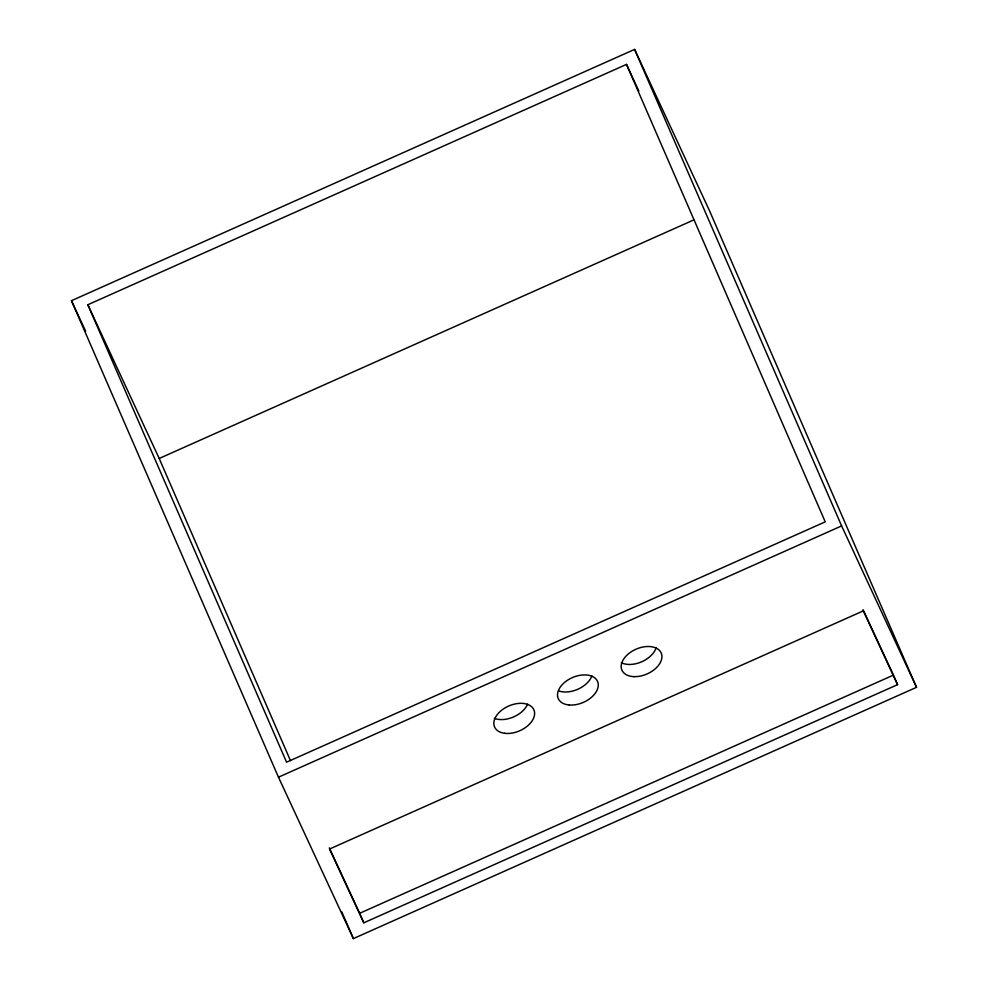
<?xml version="1.0" encoding="UTF-8"?>
<svg xmlns="http://www.w3.org/2000/svg" width="988" height="988" viewBox="0 0 988 988"><rect width="100%" height="100%" fill="white"/><g stroke="black" fill="none" stroke-linecap="round" stroke-linejoin="round"><path stroke-width="1.48" d="M71.469 300.685L634.605 49.4L709.532 210.802L916.531 687.315L353.395 938.6L278.468 777.198L71.469 300.685L85.672 331.301M626.503 64.393L825.227 521.849L286.569 762.205L87.846 304.749L626.503 64.393L638.828 90.945M87.846 304.749L159.204 458.469L693.638 219.991M278.468 777.198L841.615 525.912L916.531 687.315M329.288 847.865L359.657 913.295L893.424 675.113L897.561 684.647L363.806 922.817L329.547 849.038L863.314 610.868L897.561 684.647M863.043 609.682L893.424 675.113M634.605 49.4L841.615 525.912M359.657 913.295L363.806 922.817M159.204 458.469L290.46 760.612M341.725 911.739L353.395 938.6M527.604 704.148A21.452 13.56 -23.5 0 1 494.309 718.313M591.886 675.891A21.452 13.56 -23.5 0 1 559.023 690.995M656.205 647.473A21.452 13.56 -23.5 0 1 641.731 661.775A21.452 13.56 -23.5 0 1 621.353 662.738M504.695 733.306A21.452 13.56 -23.5 0 0 534.607 712.904A21.452 13.56 -23.5 0 0 503.361 708.964A21.452 13.56 -23.5 0 0 504.695 733.306M569.174 704.987A21.452 13.56 -23.5 0 0 598.209 683.869A21.452 13.56 -23.5 0 0 566.248 681.103A21.452 13.56 -23.5 0 0 569.174 704.987M633.938 676.644A21.452 13.56 -23.5 0 0 661.738 654.661A21.452 13.56 -23.5 0 0 628.948 653.426A21.452 13.56 -23.5 0 0 633.938 676.644"/></g></svg>
